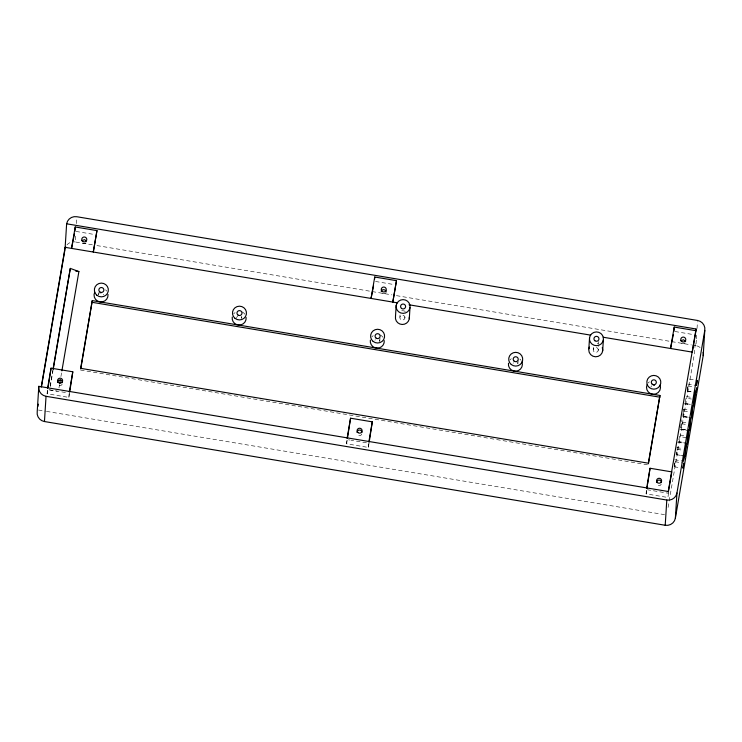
<?xml version="1.0" encoding="UTF-8"?>
<svg xmlns="http://www.w3.org/2000/svg" width="742" height="742" viewBox="0 0 742 742"><rect width="100%" height="100%" fill="white"/><g stroke="black" fill="none" stroke-linecap="round" stroke-linejoin="round"><path stroke-width="0.56" stroke-dasharray="3.71 2.78" d="M69.562 392.945L68.876 397.406L47.126 393.77L47.395 389.494L68.06 392.945M92.351 244.823L75.202 241.957L75.638 235.075M76.361 223.611L76.714 217.879M68.876 397.406L69.145 393.13M98.686 292.645L98.556 294.695A2.523 2.476 3.6 0 1 99.094 293.535M241.642 318.606L241.771 316.556M369.062 442.993L368.375 447.445L346.625 443.818L346.894 439.542L350.159 440.08M368.375 447.445L368.644 443.169L351.244 440.266M379.756 341.682L380.015 337.582M399.901 317.196L400.04 314.97M404.872 318.03A2.523 2.476 3.6 0 0 401.505 315.294A2.523 2.476 3.6 0 0 400.782 319.514A2.523 2.476 3.6 0 0 404.872 318.03L405.086 314.691M517.935 363.738L518.129 360.658M593.266 349.51L593.405 347.284M598.237 350.335A2.523 2.476 3.6 0 0 594.871 347.599A2.523 2.476 3.6 0 0 594.147 351.829A2.523 2.476 3.6 0 0 598.237 350.335L598.59 344.78M598.794 341.441L598.655 343.667A7.003 6.873 3.6 0 0 595.084 343.082M668.561 493.04L667.883 497.492L646.134 493.866L646.403 489.59M668.254 491.51L668.152 493.217L647.488 489.766M684.235 456.117L676.324 454.707L676.509 451.628M677.075 450.477L677.418 446.294M680.766 428.051L681.017 424.016M681.74 421.706L681.87 419.694M688.335 417.217L682.9 416.308L683.076 413.238M683.549 412.719L683.994 407.905M695.152 343.741L694.605 352.506L667.754 509.346M700.114 347.553A8.821 8.654 3.6 0 0 695.959 345.689L696.321 339.957M696.395 338.806L696.682 334.215M697.044 328.483L697.471 321.611M674.265 466.532L674.914 462.572M681.592 423.951L680.813 428.653M687.287 390.44L687.556 388.697M687.992 386.619L687.713 388.372M47.126 393.77L47.813 389.318M346.625 443.818L347.312 439.357M646.134 493.866L646.811 489.405M674.951 462.841L674.283 466.662M676.862 451.813L676.324 454.707M678.93 439.728L679.422 436.528L688.122 437.975M683.428 413.424L682.9 416.308M50.178 385.97L52.914 369.989M50.261 386.545L52.997 370.564M58.961 387.992L59.546 384.569M60.918 376.584L61.697 372.011M685.385 401.997L685.998 398.129L691.433 399.038M687.88 386.851L687.25 390.941M685.283 402.591L685.089 403.509L690.524 404.418L685.079 403.462M678.615 441.453L686.127 443.178M62.245 383.939C61.605 386.23 58.108 386.267 57.588 383.883M361.753 433.987C361.104 436.277 357.616 436.315 357.087 433.931M661.252 484.034C660.612 486.325 657.115 486.362 656.587 483.979M86.1 242.931L84.403 243.58L82.557 243.07M385.599 292.979L383.911 293.628L382.056 293.118M685.098 343.027L683.41 343.676L681.564 343.166M76.036 231.43L94.531 234.518M375.545 281.478L394.03 284.566M675.044 331.526L693.529 334.614M96.924 245.583L391.869 294.871M396.441 295.641L691.386 344.919M692.527 345.113L695.959 345.689M689.587 379.116L697.202 380.396M687.658 384.013L696.358 385.469M688.057 385.998L693.492 386.897M687.222 391.071L692.657 391.971M687.519 391.21L695.133 392.481M686.61 396.59L692.054 397.499M684.245 403.824L689.689 404.78M683.336 409.204L688.771 410.113M683.799 410.929L689.244 411.838M682.89 416.262L690.505 417.533M683.141 416.809L690.746 418.08M682.232 422.189L687.667 423.098M681.61 423.728L687.046 424.637M679.867 429.47L688.567 430.926M680.043 434.979L685.478 435.888M687.203 443.308L678.513 441.907M677.669 442.223L684.198 443.354M676.76 447.602L682.195 448.511M677.233 449.318L682.668 450.227M676.314 454.651L683.929 455.931M674.701 459.734L683.401 461.19M675.09 461.719L682.705 462.989M674.255 466.792L679.691 467.701M80.563 370.045L648.248 464.909M49.677 389.967L57.292 391.238M38.463 410.038L45.318 411.179M46.458 411.374L664.498 514.642M648.1 383.039A7.003 6.873 3.6 0 1 649.436 381.824M509.986 359.963A7.003 6.873 3.6 0 1 511.321 358.738M519.845 359.063A7.003 6.873 3.6 0 1 521.088 360.371M233.758 313.801A7.003 6.873 3.6 0 1 235.093 312.586M242.068 311.946A7.003 6.873 3.6 0 1 244.86 314.218M66.938 244.962A8.821 8.654 3.6 0 1 71.761 242.05M74.052 241.836A8.821 8.654 3.6 0 1 75.202 241.957M374.979 340.235A2.523 2.476 3.6 0 1 375.331 339.688M379.329 339.836A2.523 2.476 3.6 0 1 379.783 341.042M651.012 387.009A2.523 2.476 3.6 0 1 651.559 385.849M103.407 294.249A2.523 2.476 3.6 0 1 103.555 294.88M236.652 318.42A2.523 2.476 3.6 0 1 237.69 316.175M241.206 316.76A2.523 2.476 3.6 0 1 241.669 317.956M371.872 336.887A7.003 6.873 3.6 0 1 373.207 335.662M380.182 335.022A7.003 6.873 3.6 0 1 382.974 337.295M105.503 289.825A7.003 6.873 3.6 0 1 106.746 291.133M513.093 363.311A2.523 2.476 3.6 0 1 513.445 362.764M516.988 362.439A2.523 2.476 3.6 0 1 517.749 363.487M401.719 310.768A7.003 6.873 3.6 0 1 405.299 311.371M686.137 429.97L680.702 429.062L686.146 430.017"/><path stroke-width="1.11" d="M386.128 292.06C386.406 289.408 381.824 288.712 381.156 291.226M66.632 223.806L696.079 328.994L668.254 491.51L38.807 386.332L37.221 411.55A8.821 8.654 3.6 0 0 44.455 421.539L665.212 525.271A8.821 8.654 3.6 0 0 675.368 518.194L703.193 355.668L704.779 330.45A8.821 8.654 3.6 0 0 697.545 320.461L76.788 216.729A8.821 8.654 3.6 0 0 66.632 223.806L65.046 249.034A8.821 8.654 3.6 0 1 65.713 246.873M44.455 421.539L46.041 396.311A8.821 8.654 3.6 0 1 38.807 386.332M61.892 370.87L78.893 271.563L70.304 268.4L53.192 369.423M74.951 231.254L75.22 226.978L96.97 230.604L93.316 251.937L96.97 230.604M80.757 368.913L92.268 300.612L659.953 395.467L648.443 463.778M374.589 279.159L374.719 277.016L396.478 280.652L392.824 301.985L396.478 280.652M396.182 305.342L395.486 316.454A7.003 6.873 3.6 0 0 402.145 324.477A7.003 6.873 3.6 0 0 409.361 316.973M409.296 318.763L409.992 307.652A7.003 6.873 3.6 0 0 400.643 300.056A7.003 6.873 3.6 0 0 398.63 311.779A7.003 6.873 3.6 0 0 409.992 307.652M588.842 348.768L589.547 337.647M602.652 351.077L603.357 339.957A7.003 6.873 3.6 0 0 593.999 332.36A7.003 6.873 3.6 0 0 591.995 344.093A7.003 6.873 3.6 0 0 603.357 339.957M673.959 331.34L674.228 327.064L695.977 330.7L692.323 352.033M665.212 525.271L666.798 500.043A8.821 8.654 3.6 0 0 676.954 492.966L704.779 330.45M675.368 518.194L676.954 492.966M695.977 330.7L696.079 328.994M48.147 387.092L51.05 368.162L72.799 371.798L69.729 391.832M347.479 438.244L350.549 418.21L372.298 421.846L369.228 441.88M646.987 488.292L647.321 486.066M647.664 483.84L650.057 468.258L671.807 471.893L668.347 492.094M696.256 390.144C695.189 397.36 697.489 382.612 696.423 389.819M37.907 406.43L38.296 404.158M41.218 387.111L65.148 247.327L397.582 302.875M41.496 386.554L64.851 250.175M47.59 388.372L51.05 368.162M75.22 226.978L71.566 248.301L74.497 233.526M53.109 368.848L70.304 268.4M59.74 383.428L60.334 380.006M69.34 392.008L72.799 371.798M92.268 300.612L80.674 368.338L648.36 463.193L659.953 395.467M347.089 438.42L350.549 418.21M374.719 277.016L371.074 298.349L373.551 285.846M368.839 442.047L372.298 421.846M646.588 488.468L650.057 468.258M674.228 327.064L670.573 348.397L673.282 334.753M57.477 382.362C57.607 379.153 62.541 379.116 62.476 382.427M356.976 432.41C357.106 429.201 362.04 429.164 361.985 432.475M656.484 482.458C656.614 479.249 661.549 479.211 661.484 482.523M81.833 240.686L84.523 239.647L86.48 240.983M680.841 340.782L683.53 339.743L685.645 341.589M409.009 304.786L590.651 335.134M603.209 337.239L692.323 352.125M75.638 271.015L78.893 271.563M92.166 302.319L659.842 397.183M46.041 396.311L666.798 500.043M108.017 294.472A7.003 6.873 3.6 0 1 99.882 301.883A7.003 6.873 3.6 0 1 94.67 292.246M384.245 340.634A7.003 6.873 3.6 0 1 377.019 348.137A7.003 6.873 3.6 0 1 370.369 340.114M246.131 317.548A7.003 6.873 3.6 0 1 238.905 325.052A7.003 6.873 3.6 0 1 232.255 317.038M660.065 385.042A7.003 6.873 3.6 0 1 653.257 394.29A7.003 6.873 3.6 0 1 647.126 384.56M521.951 361.957A7.003 6.873 3.6 0 1 516.052 371.185A7.003 6.873 3.6 0 1 508.483 363.19M602.309 347.534A7.003 6.873 3.6 0 1 595.501 356.791A7.003 6.873 3.6 0 1 589.38 347.052M703.091 352.292A8.821 8.654 3.6 0 1 703.193 355.668M653.257 384.968A2.523 2.476 3.6 0 1 654.546 385.181M100.161 292.793A2.523 2.476 3.6 0 1 101.459 292.673M685.46 449.058L685.024 456.154L686.378 443.725L685.46 449.058M687.649 436.259C685.385 462.507 691.192 412.58 687.649 436.259M689.847 423.459L689.401 430.564L690.756 418.126L689.847 423.459M692.036 410.66L691.6 417.765L692.945 405.327L692.036 410.66M694.224 397.86C691.961 424.109 697.768 374.181 694.224 397.86M683.41 460.93L684.235 456.117L683.41 460.93M682.965 467.989L683.799 463.212L682.965 467.989M696.376 385.209L697.211 380.433L696.376 385.209M514.104 361.122A2.523 2.476 3.6 0 0 518.194 359.629A2.523 2.476 3.6 0 0 514.827 356.893A2.523 2.476 3.6 0 0 514.104 361.122M96.905 295.27A7.003 6.873 3.6 0 0 108.267 291.133A7.003 6.873 3.6 0 0 98.918 283.537A7.003 6.873 3.6 0 0 96.905 295.27M649.371 387.584A7.003 6.873 3.6 0 0 660.732 383.447A7.003 6.873 3.6 0 0 651.374 375.851A7.003 6.873 3.6 0 0 649.371 387.584M511.247 364.507A7.003 6.873 3.6 0 0 522.618 360.371A7.003 6.873 3.6 0 0 513.26 352.775A7.003 6.873 3.6 0 0 511.247 364.507M373.133 341.422A7.003 6.873 3.6 0 0 384.504 337.295A7.003 6.873 3.6 0 0 375.146 329.698A7.003 6.873 3.6 0 0 373.133 341.422M401.487 308.394A2.523 2.476 3.6 0 0 405.577 306.91A2.523 2.476 3.6 0 0 402.21 304.174A2.523 2.476 3.6 0 0 401.487 308.394M235.019 318.346A7.003 6.873 3.6 0 0 246.381 314.209A7.003 6.873 3.6 0 0 237.032 306.613A7.003 6.873 3.6 0 0 235.019 318.346M382.167 291.411A2.523 2.476 3.6 0 0 386.257 289.918A2.523 2.476 3.6 0 0 382.891 287.182A2.523 2.476 3.6 0 0 382.167 291.411M375.99 338.037A2.523 2.476 3.6 0 0 380.08 336.553A2.523 2.476 3.6 0 0 376.713 333.817A2.523 2.476 3.6 0 0 375.99 338.037M652.218 384.198A2.523 2.476 3.6 0 0 656.308 382.714A2.523 2.476 3.6 0 0 652.941 379.978A2.523 2.476 3.6 0 0 652.218 384.198M99.762 291.884A2.523 2.476 3.6 0 0 103.852 290.391A2.523 2.476 3.6 0 0 100.485 287.664A2.523 2.476 3.6 0 0 99.762 291.884M594.843 340.708A2.523 2.476 3.6 0 0 598.933 339.224A2.523 2.476 3.6 0 0 595.566 336.488A2.523 2.476 3.6 0 0 594.843 340.708M237.876 314.96A2.523 2.476 3.6 0 0 241.966 313.476A2.523 2.476 3.6 0 0 238.599 310.74A2.523 2.476 3.6 0 0 237.876 314.96M58.488 382.547A2.523 2.476 3.6 0 0 62.588 381.063A2.523 2.476 3.6 0 0 59.212 378.327A2.523 2.476 3.6 0 0 58.488 382.547M681.666 341.45A2.523 2.476 3.6 0 0 685.756 339.966A2.523 2.476 3.6 0 0 682.39 337.23A2.523 2.476 3.6 0 0 681.666 341.45M82.668 241.363A2.523 2.476 3.6 0 0 86.758 239.87A2.523 2.476 3.6 0 0 83.392 237.134A2.523 2.476 3.6 0 0 82.668 241.363M357.996 432.595A2.523 2.476 3.6 0 0 362.087 431.102A2.523 2.476 3.6 0 0 358.72 428.375A2.523 2.476 3.6 0 0 357.996 432.595M657.495 482.643A2.523 2.476 3.6 0 0 661.586 481.15A2.523 2.476 3.6 0 0 658.219 478.423A2.523 2.476 3.6 0 0 657.495 482.643"/></g></svg>
